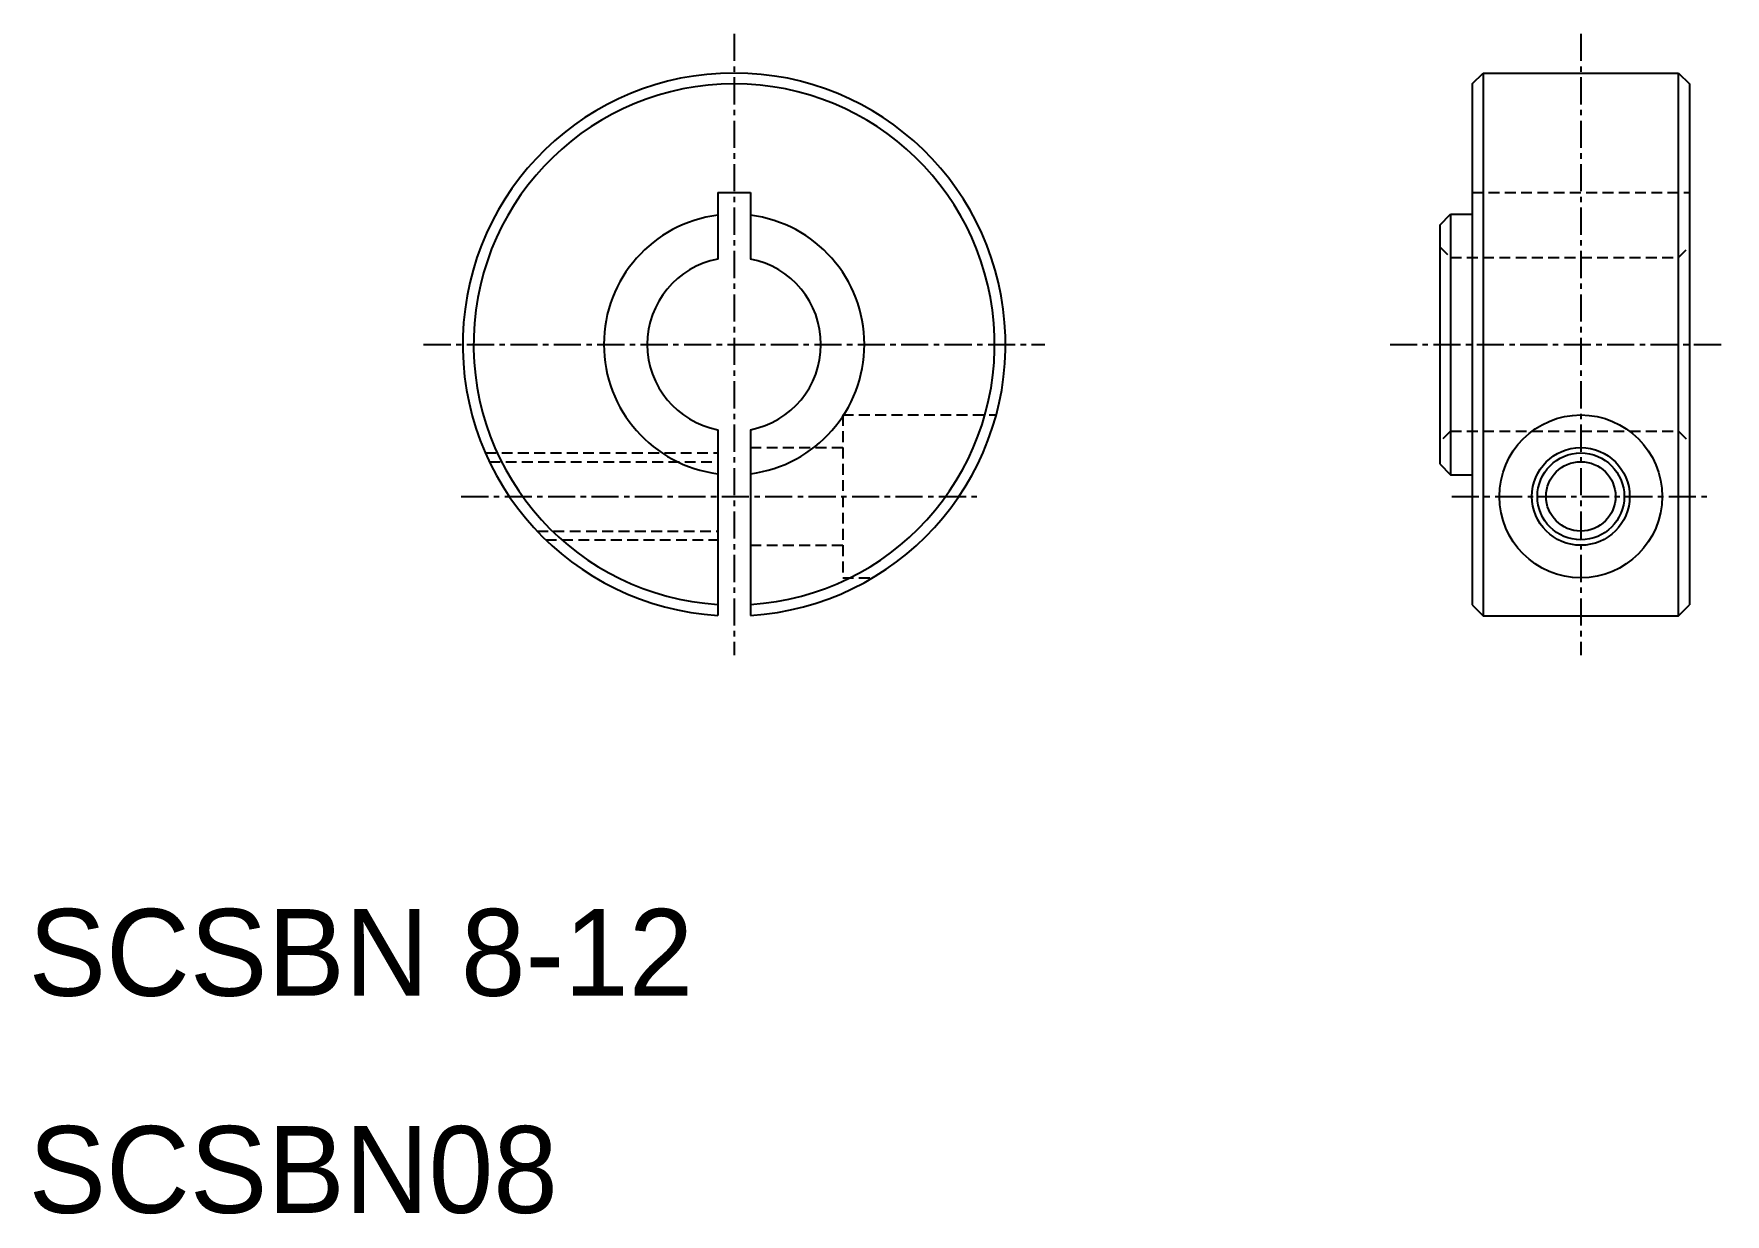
# Model space of a CAD drawing. Extents: x 10.2 to 88.1, y 9.9 to 64.3.
import ezdxf

# ---------------------------------------------------------------- set-up
doc = ezdxf.new("R2010")
doc.units = 0
doc.linetypes.add('CENTER', pattern=[2, 1.25, -0.25, 0.25, -0.25])
doc.linetypes.add('DASHED', pattern=[0.75, 0.5, -0.25])
doc.layers.get('0').update_dxf_attribs({"linetype": 'CONTINUOUS'})
doc.layers.add('CENTER', color=1, linetype='CENTER')

msp = doc.modelspace()

# ---------------------------------------------------------------- linework, layer by layer
at = {"color": 7, "linetype": 'CONTINUOUS'}
for p, q in [((76.5, 62), (77, 62.5)), ((77, 62.5), (77, 37.5)), ((77, 62.5), (86, 62.5)), ((86, 37.5), (86, 62.5)), ((86, 62.5), (86.5, 62)), ((76.5, 62), (76.5, 38)), ((86.5, 62), (86.5, 38)), ((41.75, 57), (41.75, 53.929)), ((41.75, 57), (43.25, 57)), ((43.25, 57), (43.25, 53.929)), ((75, 55.5), (75.5, 56)), ((75, 55.5), (75, 44.5)), ((75.5, 56), (75.5, 44)), ((75.5, 56), (76.5, 56)), ((76.5, 56), (76.5, 56)), ((76.5, 50), (76.5, 50)), ((41.75, 46.071), (41.75, 37.523)), ((43.25, 46.071), (43.25, 37.523)), ((75, 44.5), (75.5, 44)), ((75.5, 44), (76.5, 44)), ((76.5, 38), (77, 37.5)), ((77, 37.5), (86, 37.5)), ((86, 37.5), (86.5, 38))]:
    msp.add_line(p, q, dxfattribs=at)
at = {"color": 3, "linetype": 'DASHED'}
for p, q in [((76.5, 57), (86.5, 57)), ((75, 54.5), (75.5, 54)), ((75.5, 54), (86, 54)), ((86, 54), (86.5, 54.5)), ((47.5, 46.75), (54.57, 46.75)), ((47.5, 46.75), (47.5, 39.25)), ((75.5, 46), (75, 45.5)), ((75.5, 46), (86, 46)), ((86, 46), (86.5, 45.5)), ((43.25, 45.25), (47.5, 45.25)), ((31.044, 45), (41.75, 45)), ((31.227, 44.6), (41.75, 44.6)), ((33.429, 41.4), (41.75, 41.4)), ((33.825, 41), (41.75, 41)), ((43.25, 40.75), (47.5, 40.75)), ((47.5, 39.25), (48.879, 39.25))]:
    msp.add_line(p, q, dxfattribs=at)
at = {"color": 7, "linetype": 'CONTINUOUS'}
for radius in [3.75, 2.25, 1.6]:
    msp.add_circle((81.5, 43), radius, dxfattribs=at)
at = {"color": 3}
msp.add_circle((81.5, 43), 2, dxfattribs=at)
at = {"color": 7, "linetype": 'CONTINUOUS'}
for radius, start, end in [(12.5, 273.43981, 266.56019), (12, 273.58332, 266.41668), (6, 97.18076, 262.81924), (6, 277.18076, 82.81924), (4, 100.80692, 259.19308), (4, 280.80692, 79.19308)]:
    msp.add_arc((42.5, 50), radius, start, end, dxfattribs=at)
at = {"layer": 'CENTER', "color": 1, "linetype": 'CENTER'}
for p, q in [((42.5, 64.305), (42.5, 35.695)), ((81.5, 64.305), (81.5, 35.695)), ((28.195, 50), (56.805, 50)), ((72.711, 50), (88.15, 50)), ((29.931, 43), (53.889, 43)), ((75.554, 43), (87.446, 43))]:
    msp.add_line(p, q, dxfattribs=at)

# ---------------------------------------------------------------- texts
at = {"color": 7, "linetype": 'CONTINUOUS'}
for s, p in [('SCSBN 8-12', (10, 20)), ('SCSBN08', (10, 10))]:
    msp.add_text(s, height=4, dxfattribs=at).set_placement(p)

doc.saveas('drawing.dxf')
